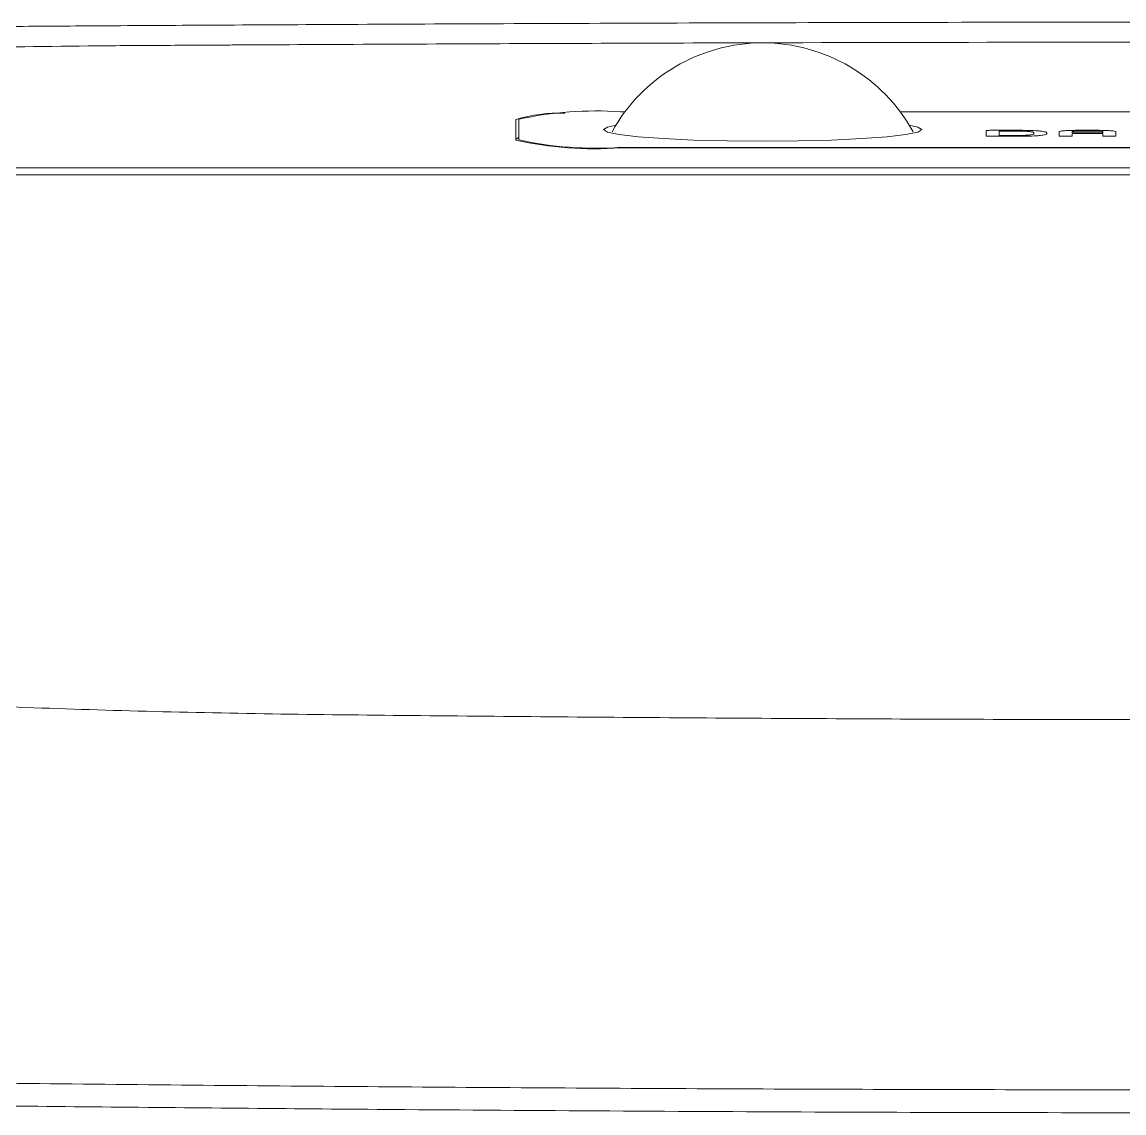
# Model space of a CAD drawing. Extents: x 3571 to 9666, y -561 to 1991.
# Drawn here: x 5065.7 to 5119.9, y 228.9 to 282.5 of the extents above; entities that cross this region are included whole.
import ezdxf

# ---------------------------------------------------------------- set-up
doc = ezdxf.new("R2010")
doc.units = 0
doc.header["$LTSCALE"] = 20
doc.header["$MEASUREMENT"] = 0
doc.layers.get('0').update_dxf_attribs({"linetype": 'CONTINUOUS'})

msp = doc.modelspace()

# ---------------------------------------------------------------- linework, layer by layer
at = {"color": 7, "linetype": 'Continuous', "lineweight": 15}
for p, q in [((5089.994, 277.751), (5089.994, 276.733)), ((5090.144, 277.764), (5090.144, 276.746)), ((5090.144, 277.764), (5090.144, 276.746)), ((5095.369, 278.128), (5095.144, 278.128)), ((5095.369, 278.128), (5095.144, 278.128)), ((5160.144, 278.128), (5108.919, 278.128)), ((5160.144, 278.128), (5108.919, 278.128)), ((5113.792, 277.18), (5113.792, 276.965)), ((5113.792, 277.18), (5113.792, 276.965)), ((5117.383, 277.099), (5118.895, 277.099)), ((5117.383, 277.099), (5118.895, 277.099)), ((5118.895, 277.058), (5117.383, 277.058)), ((5118.895, 277.058), (5117.383, 277.058)), ((5095.144, 276.382), (5160.144, 276.382)), ((5095.144, 276.382), (5160.144, 276.382)), ((5095.144, 276.358), (5095.144, 276.382)), ((5095.144, 276.358), (5095.144, 276.382)), ((5095.144, 276.358), (5160.144, 276.358)), ((5232.081, 275.031), (5023.207, 275.031)), ((5023.448, 275.377), (5231.84, 275.377))]:
    msp.add_line(p, q, dxfattribs=at)
at = {"color": 7, "linetype": 'Continuous', "lineweight": 15, "flags": 128}
for points in [[(5094.311, 277.255), (5094.507, 277.382), (5094.928, 277.477)], [(5094.311, 277.255), (5094.507, 277.382), (5094.928, 277.477)], [(5109.977, 277.255), (5109.781, 277.128), (5109.201, 277.008), (5108.268, 276.9), (5107.028, 276.809), (5105.543, 276.741), (5103.887, 276.699), (5102.144, 276.685), (5100.401, 276.699), (5098.745, 276.741), (5097.26, 276.809), (5096.02, 276.9), (5095.087, 277.008), (5094.507, 277.128), (5094.311, 277.255)], [(5109.977, 277.255), (5109.781, 277.128), (5109.201, 277.008), (5108.268, 276.9), (5107.028, 276.809), (5105.543, 276.741), (5103.887, 276.699), (5102.144, 276.685), (5100.401, 276.699), (5098.745, 276.741), (5097.26, 276.809), (5096.02, 276.9), (5095.087, 277.008), (5094.507, 277.128), (5094.311, 277.255)], [(5109.36, 277.477), (5109.781, 277.382), (5109.977, 277.255)], [(5109.36, 277.477), (5109.781, 277.382), (5109.977, 277.255)], [(5090.144, 276.86), (5090.093, 276.843), (5089.994, 276.77)]]:
    msp.add_lwpolyline(points, dxfattribs=at)
at = {"color": 7, "linetype": 'Continuous', "lineweight": 15}
for centre, radius, start, end in [((5102.144, 273.064), 8.458, 90, 151.1668), ((5102.144, 273.064), 8.458, 28.8424, 90), ((5092.208, 270.258), 7.814, 88.5255, 106.4586), ((5093.901, 260.68), 17.493, 85.9239, 102.4011), ((5093.901, 260.68), 17.493, 85.9239, 102.4011), ((5093.863, 294.33), 18.018, 257.5991, 274.0757), ((5093.901, 293.831), 17.493, 257.5992, 274.0759), ((5093.901, 293.831), 17.493, 257.5992, 274.0759)]:
    msp.add_arc(centre, radius, start, end, dxfattribs=at)
for points, knots in [([(5127.644, 282.547), (5123.905, 282.546), (5116.736, 282.543), (5106.446, 282.524), (5097.082, 282.497), (5088.644, 282.464), (5081.253, 282.429), (5074.872, 282.394), (5069.463, 282.361), (5064.869, 282.33), (5061.014, 282.299), (5056.528, 282.25), (5051.016, 282.159), (5044.462, 282.002), (5037.905, 281.794), (5031.419, 281.534), (5024.652, 281.201), (5018.051, 280.805), (5011.92, 280.365), (5006.19, 279.89), (5000.308, 279.328), (4993.91, 278.628), (4987.672, 277.848), (4981.617, 276.996), (4977.097, 276.296), (4973.822, 275.757), (4972.44, 275.519), (4971.922, 275.43)], [0, 0, 0, 0, 0.070455, 0.135104, 0.193948, 0.246989, 0.29423, 0.333385, 0.367403, 0.396306, 0.420078, 0.440185, 0.481122, 0.524531, 0.565128, 0.607203, 0.650633, 0.698182, 0.737901, 0.773078, 0.812433, 0.853317, 0.901758, 0.935931, 0.972857, 0.989809, 1, 1, 1, 1]), ([(5023.448, 275.377), (5023.522, 275.481), (5023.599, 275.584), (5023.711, 275.731), (5023.745, 275.774), (5023.814, 275.862), (5023.848, 275.906), (5023.954, 276.037), (5024.026, 276.125), (5024.246, 276.388), (5024.4, 276.563), (5024.881, 277.088), (5025.229, 277.438), (5025.695, 277.876), (5025.791, 277.963), (5025.935, 278.094), (5025.992, 278.138), (5026.13, 278.225), (5026.21, 278.269), (5026.662, 278.485), (5027.196, 278.657), (5028.6, 278.993), (5029.469, 279.157), (5031.009, 279.395), (5031.562, 279.473), (5032.449, 279.588), (5032.754, 279.626), (5033.383, 279.701), (5033.706, 279.738), (5035.369, 279.921), (5036.846, 280.06), (5040.059, 280.322), (5041.797, 280.444), (5045.495, 280.669), (5047.456, 280.772), (5051.563, 280.956), (5053.707, 281.037), (5058.136, 281.177), (5060.418, 281.234), (5065.076, 281.326), (5067.45, 281.359), (5070.443, 281.385), (5071.043, 281.389), (5072.244, 281.396), (5072.845, 281.4), (5074.047, 281.407), (5074.649, 281.41), (5075.549, 281.415), (5075.85, 281.417), (5076.451, 281.42), (5076.752, 281.422), (5079.458, 281.437), (5081.862, 281.449), (5089.083, 281.482), (5093.898, 281.501), (5108.353, 281.546), (5117.999, 281.561), (5127.644, 281.561)], [0.7121402, 0.7121402, 0.7121402, 0.7121402, 0.719641, 0.719641, 0.7228269, 0.7228269, 0.7260128, 0.7260128, 0.7323846, 0.7323846, 0.7451281, 0.7451281, 0.7706153, 0.7706153, 0.7769871, 0.7769871, 0.780173, 0.780173, 0.7833589, 0.7833589, 0.7961025, 0.7961025, 0.8088461, 0.8088461, 0.8152179, 0.8152179, 0.8184038, 0.8184038, 0.8215897, 0.8215897, 0.8343333, 0.8343333, 0.8470769, 0.8470769, 0.8598205, 0.8598205, 0.8725641, 0.8725641, 0.8853077, 0.8853077, 0.8980513, 0.8980513, 0.9012372, 0.9012372, 0.9044231, 0.9044231, 0.907609, 0.907609, 0.9092019, 0.9092019, 0.9107949, 0.9107949, 0.9235384, 0.9235384, 0.9490256, 0.9490256, 1, 1, 1, 1]), ([(5113.327, 276.927), (5113.298, 276.928), (5113.243, 276.929), (5113.186, 276.933), (5113.157, 276.937), (5113.145, 276.941), (5113.149, 276.95), (5113.146, 276.966), (5113.148, 277.008), (5113.146, 277.073), (5113.147, 277.141), (5113.147, 277.184), (5113.147, 277.201), (5113.147, 277.208), (5113.181, 277.213), (5113.24, 277.217), (5113.294, 277.218), (5113.322, 277.219)], [0, 0, 0, 0, 0.021345, 0.040604, 0.052786, 0.065824, 0.084009, 0.134906, 0.22579, 0.501203, 0.77661, 0.892289, 0.922583, 0.943607, 0.960401, 0.979374, 1, 1, 1, 1]), ([(5113.327, 276.927), (5113.298, 276.928), (5113.243, 276.929), (5113.186, 276.933), (5113.157, 276.937), (5113.145, 276.941), (5113.149, 276.95), (5113.146, 276.966), (5113.148, 277.008), (5113.146, 277.073), (5113.147, 277.141), (5113.147, 277.184), (5113.147, 277.201), (5113.147, 277.208), (5113.181, 277.213), (5113.24, 277.217), (5113.294, 277.218), (5113.322, 277.219)], [0, 0, 0, 0, 0.021345, 0.040604, 0.052786, 0.065824, 0.084009, 0.134906, 0.22579, 0.501203, 0.77661, 0.892289, 0.922583, 0.943607, 0.960401, 0.979374, 1, 1, 1, 1]), ([(5113.322, 277.219), (5113.444, 277.22), (5113.741, 277.222), (5114.172, 277.222), (5114.691, 277.223), (5115.217, 277.216), (5115.652, 277.196), (5115.896, 277.174), (5116.033, 277.152), (5116.114, 277.127), (5116.133, 277.099), (5116.128, 277.076), (5116.129, 277.06), (5116.129, 277.053), (5116.129, 277.05), (5116.129, 277.048), (5116.129, 277.048), (5116.129, 277.048), (5116.129, 277.048), (5116.129, 277.047), (5116.129, 277.047), (5116.129, 277.032), (5116.103, 277.013), (5115.959, 276.979), (5115.687, 276.952), (5115.245, 276.931), (5114.733, 276.924), (5114.302, 276.924), (5113.853, 276.924), (5113.545, 276.926), (5113.327, 276.927)], [0, 0, 0, 0, 0.043669, 0.106643, 0.153875, 0.229356, 0.29461, 0.33104, 0.369321, 0.411148, 0.457829, 0.505267, 0.526143, 0.535327, 0.539365, 0.541146, 0.541926, 0.542271, 0.542424, 0.542488, 0.54252, 0.542542, 0.603738, 0.657, 0.705883, 0.768099, 0.839252, 0.889619, 0.92212, 1, 1, 1, 1]), ([(5113.322, 277.219), (5113.444, 277.22), (5113.741, 277.222), (5114.172, 277.222), (5114.691, 277.223), (5115.217, 277.216), (5115.652, 277.196), (5115.896, 277.174), (5116.033, 277.152), (5116.114, 277.127), (5116.133, 277.099), (5116.128, 277.076), (5116.129, 277.06), (5116.129, 277.053), (5116.129, 277.05), (5116.129, 277.048), (5116.129, 277.048), (5116.129, 277.048), (5116.129, 277.048), (5116.129, 277.047), (5116.129, 277.047), (5116.129, 277.032), (5116.103, 277.013), (5115.959, 276.979), (5115.687, 276.952), (5115.245, 276.931), (5114.733, 276.924), (5114.302, 276.924), (5113.853, 276.924), (5113.545, 276.926), (5113.327, 276.927)], [0, 0, 0, 0, 0.043669, 0.106643, 0.153875, 0.229356, 0.29461, 0.33104, 0.369321, 0.411148, 0.457829, 0.505267, 0.526143, 0.535327, 0.539365, 0.541146, 0.541926, 0.542271, 0.542424, 0.542488, 0.54252, 0.542542, 0.603738, 0.657, 0.705883, 0.768099, 0.839252, 0.889619, 0.92212, 1, 1, 1, 1]), ([(5114.416, 276.964), (5114.554, 276.965), (5114.809, 276.966), (5115.15, 276.977), (5115.379, 276.998), (5115.479, 277.023), (5115.491, 277.044), (5115.49, 277.06), (5115.49, 277.073), (5115.49, 277.086), (5115.491, 277.103), (5115.48, 277.124), (5115.385, 277.149), (5115.148, 277.171), (5114.853, 277.179), (5114.626, 277.182), (5114.513, 277.182), (5114.46, 277.182), (5114.435, 277.182), (5114.424, 277.182), (5114.415, 277.182), (5114.401, 277.182), (5114.37, 277.182), (5114.285, 277.182), (5114.088, 277.182), (5113.912, 277.181), (5113.792, 277.18)], [0, 0, 0, 0, 0.083804, 0.154046, 0.221616, 0.298536, 0.370305, 0.392219, 0.436034, 0.479856, 0.501763, 0.574544, 0.651408, 0.718, 0.797029, 0.837774, 0.857234, 0.866117, 0.870089, 0.871849, 0.873237, 0.875534, 0.879951, 0.892675, 0.926695, 1, 1, 1, 1]), ([(5114.416, 276.964), (5115.139, 276.964), (5115.49, 276.991), (5115.49, 277.047), (5115.49, 277.065), (5115.49, 277.082), (5115.49, 277.099), (5115.49, 277.156), (5115.159, 277.182), (5114.416, 277.182), (5114.412, 277.182), (5114.048, 277.182), (5113.792, 277.18)], [0, 0, 0, 0, 0.227531, 0.227531, 0.227531, 0.544937, 0.544937, 0.544937, 0.772469, 0.772469, 0.772469, 1, 1, 1, 1]), ([(5117.383, 277.058), (5117.382, 277.035), (5117.381, 277.001), (5117.385, 276.962), (5117.381, 276.945), (5117.387, 276.937), (5117.354, 276.932), (5117.316, 276.929), (5117.253, 276.927), (5117.153, 276.926), (5117.035, 276.927), (5116.928, 276.926), (5116.842, 276.927), (5116.787, 276.93), (5116.747, 276.935), (5116.741, 276.942), (5116.757, 277.003), (5116.742, 277.066), (5116.744, 277.128), (5116.742, 277.147), (5116.767, 277.171), (5116.941, 277.197), (5117.174, 277.211), (5117.428, 277.218), (5117.691, 277.222), (5117.939, 277.223), (5118.125, 277.222), (5118.22, 277.222), (5118.262, 277.222), (5118.28, 277.222), (5118.289, 277.222), (5118.292, 277.222), (5118.294, 277.222), (5118.294, 277.222), (5118.295, 277.222), (5118.295, 277.222), (5118.442, 277.222), (5118.709, 277.221), (5119.07, 277.213), (5119.337, 277.197), (5119.522, 277.17), (5119.537, 277.142), (5119.533, 277.068), (5119.523, 277.003), (5119.538, 276.942), (5119.532, 276.935), (5119.492, 276.931), (5119.429, 276.927), (5119.338, 276.926), (5119.227, 276.927), (5119.115, 276.926), (5119.009, 276.927), (5118.939, 276.93), (5118.892, 276.936), (5118.896, 276.944), (5118.894, 276.956), (5118.895, 276.976), (5118.895, 277.011), (5118.895, 277.04), (5118.895, 277.058)], [0, 0, 0, 0, 0.066743, 0.096109, 0.107645, 0.115491, 0.11894, 0.122567, 0.126499, 0.133533, 0.142431, 0.150897, 0.15551, 0.160088, 0.164752, 0.170091, 0.178919, 0.337825, 0.346655, 0.355483, 0.390414, 0.412929, 0.434635, 0.450536, 0.468569, 0.489333, 0.501307, 0.506575, 0.508893, 0.509913, 0.510362, 0.510559, 0.510646, 0.510684, 0.510701, 0.510709, 0.510714, 0.540772, 0.565345, 0.587068, 0.609578, 0.64893, 0.662165, 0.820967, 0.829789, 0.834729, 0.83942, 0.844536, 0.850428, 0.85777, 0.867343, 0.873671, 0.878811, 0.884037, 0.891354, 0.901812, 0.918246, 0.947595, 1, 1, 1, 1]), ([(5117.383, 277.058), (5117.382, 277.035), (5117.381, 277.001), (5117.385, 276.962), (5117.381, 276.945), (5117.387, 276.937), (5117.354, 276.932), (5117.316, 276.929), (5117.253, 276.927), (5117.153, 276.926), (5117.035, 276.927), (5116.928, 276.926), (5116.842, 276.927), (5116.787, 276.93), (5116.747, 276.935), (5116.741, 276.942), (5116.757, 277.003), (5116.742, 277.066), (5116.744, 277.128), (5116.742, 277.147), (5116.767, 277.171), (5116.941, 277.197), (5117.174, 277.211), (5117.428, 277.218), (5117.691, 277.222), (5117.939, 277.223), (5118.125, 277.222), (5118.22, 277.222), (5118.262, 277.222), (5118.28, 277.222), (5118.289, 277.222), (5118.292, 277.222), (5118.294, 277.222), (5118.294, 277.222), (5118.295, 277.222), (5118.295, 277.222), (5118.442, 277.222), (5118.709, 277.221), (5119.07, 277.213), (5119.337, 277.197), (5119.522, 277.17), (5119.537, 277.142), (5119.533, 277.068), (5119.523, 277.003), (5119.538, 276.942), (5119.532, 276.935), (5119.492, 276.931), (5119.429, 276.927), (5119.338, 276.926), (5119.227, 276.927), (5119.115, 276.926), (5119.009, 276.927), (5118.939, 276.93), (5118.892, 276.936), (5118.896, 276.944), (5118.894, 276.956), (5118.895, 276.976), (5118.895, 277.011), (5118.895, 277.04), (5118.895, 277.058)], [0, 0, 0, 0, 0.066743, 0.096109, 0.107645, 0.115491, 0.11894, 0.122567, 0.126499, 0.133533, 0.142431, 0.150897, 0.15551, 0.160088, 0.164752, 0.170091, 0.178919, 0.337825, 0.346655, 0.355483, 0.390414, 0.412929, 0.434635, 0.450536, 0.468569, 0.489333, 0.501307, 0.506575, 0.508893, 0.509913, 0.510362, 0.510559, 0.510646, 0.510684, 0.510701, 0.510709, 0.510714, 0.540772, 0.565345, 0.587068, 0.609578, 0.64893, 0.662165, 0.820967, 0.829789, 0.834729, 0.83942, 0.844536, 0.850428, 0.85777, 0.867343, 0.873671, 0.878811, 0.884037, 0.891354, 0.901812, 0.918246, 0.947595, 1, 1, 1, 1]), ([(5118.895, 277.099), (5118.894, 277.11), (5118.894, 277.125), (5118.895, 277.146), (5118.88, 277.159), (5118.824, 277.169), (5118.768, 277.174), (5118.694, 277.177), (5118.536, 277.181), (5118.345, 277.181), (5118.138, 277.181), (5117.932, 277.181), (5117.741, 277.181), (5117.583, 277.177), (5117.509, 277.174), (5117.453, 277.169), (5117.397, 277.159), (5117.382, 277.146), (5117.383, 277.125), (5117.383, 277.11), (5117.383, 277.099)], [0, 0, 0, 0, 0.132724, 0.181124, 0.255649, 0.283846, 0.308975, 0.333945, 0.361439, 0.455787, 0.50003, 0.544273, 0.638657, 0.66613, 0.691072, 0.716176, 0.744358, 0.818876, 0.867276, 1, 1, 1, 1]), ([(5118.895, 277.099), (5118.895, 277.112), (5118.895, 277.125), (5118.895, 277.138), (5118.895, 277.175), (5118.745, 277.181), (5118.295, 277.181), (5118.191, 277.181), (5118.086, 277.181), (5117.982, 277.181), (5117.532, 277.181), (5117.383, 277.175), (5117.383, 277.138), (5117.383, 277.125), (5117.383, 277.112), (5117.383, 277.099)], [0, 0, 0, 0, 0.222741, 0.222741, 0.222741, 0.434875, 0.434875, 0.434875, 0.565125, 0.565125, 0.565125, 0.777259, 0.777259, 0.777259, 1, 1, 1, 1]), ([(5113.792, 276.965), (5113.928, 276.965), (5114.136, 276.965), (5114.344, 276.964), (5114.416, 276.964)], [0, 0, 0, 0, 0.655294, 1, 1, 1, 1]), ([(5127.644, 248.213), (5122.775, 248.218), (5113.036, 248.228), (5098.456, 248.304), (5086.506, 248.404), (5077.138, 248.506), (5070.545, 248.657), (5064.294, 248.869), (5058.505, 249.143), (5053.182, 249.479), (5048.472, 249.874), (5044.525, 250.323), (5041.524, 250.809), (5039.506, 251.322), (5038.61, 251.85), (5036.428, 253.028), (5033.23, 254.977), (5029.423, 257.697), (5026.272, 260.535), (5023.913, 263.378), (5022.632, 265.717), (5022.004, 267.55), (5021.724, 268.877), (5021.615, 270.169), (5021.686, 271.419), (5021.98, 272.628), (5022.462, 273.83), (5022.959, 274.631), (5023.207, 275.031)], [0, 0, 0, 0, 0.0336549, 0.0673096, 0.1009654, 0.1168253, 0.1326796, 0.1485348, 0.1643908, 0.1802438, 0.1970581, 0.213873, 0.2306869, 0.2475007, 0.2643252, 0.2811549, 0.3604902, 0.4506451, 0.5407981, 0.6309519, 0.7211056, 0.7630925, 0.8050819, 0.847127, 0.8857939, 0.9238621, 0.9619308, 1, 1, 1, 1]), ([(5127.644, 228.87), (5120.446, 228.877), (5106.05, 228.893), (5086.855, 229.011), (5070.06, 229.154), (5055.664, 229.314), (5043.114, 229.494), (5032.494, 229.71), (5023.752, 229.953), (5015.24, 230.254), (5007.116, 230.608), (4999.512, 231.01), (4992.389, 231.457), (4985.754, 231.955), (4979.322, 232.529), (4973.193, 233.166), (4967.386, 233.878), (4962.301, 234.627), (4957.918, 235.416), (4954.429, 236.237), (4951.779, 237.081), (4949.769, 237.934), (4948.197, 238.791), (4946.877, 239.647), (4944.677, 241.05), (4941.645, 242.999), (4938.417, 245.569), (4935.705, 248.204), (4933.706, 250.866), (4932.488, 253.01), (4932.183, 254.255), (4932.089, 254.638)], [0, 0, 0, 0, 0.045708, 0.091417, 0.12226, 0.153108, 0.183927, 0.203525, 0.223123, 0.243303, 0.263483, 0.283067, 0.30265, 0.32281, 0.342974, 0.366582, 0.39019, 0.414353, 0.438516, 0.463245, 0.487996, 0.512833, 0.537745, 0.562669, 0.587513, 0.660767, 0.734021, 0.812707, 0.891393, 0.966592, 1, 1, 1, 1]), ([(5051.926, 230.513), (5054.128, 230.479), (5061.979, 230.356), (5075.685, 230.216), (5092.954, 230.086), (5110.294, 230.013), (5121.864, 230.004), (5127.644, 230)], [0, 0, 0, 0, 0.088757, 0.316434, 0.544414, 0.77242, 1, 1, 1, 1])]:
    msp.add_open_spline(points, degree=3, knots=knots, dxfattribs=at)
for points, degree in [([(5113.792, 276.965), (5113.92, 276.965), (5114.414, 276.964), (5114.416, 276.964)], 3), ([(5232.081, 275.034), (5023.207, 275.034)], 1)]:
    msp.add_open_spline(points, degree=degree, dxfattribs=at)

doc.saveas('drawing.dxf')
